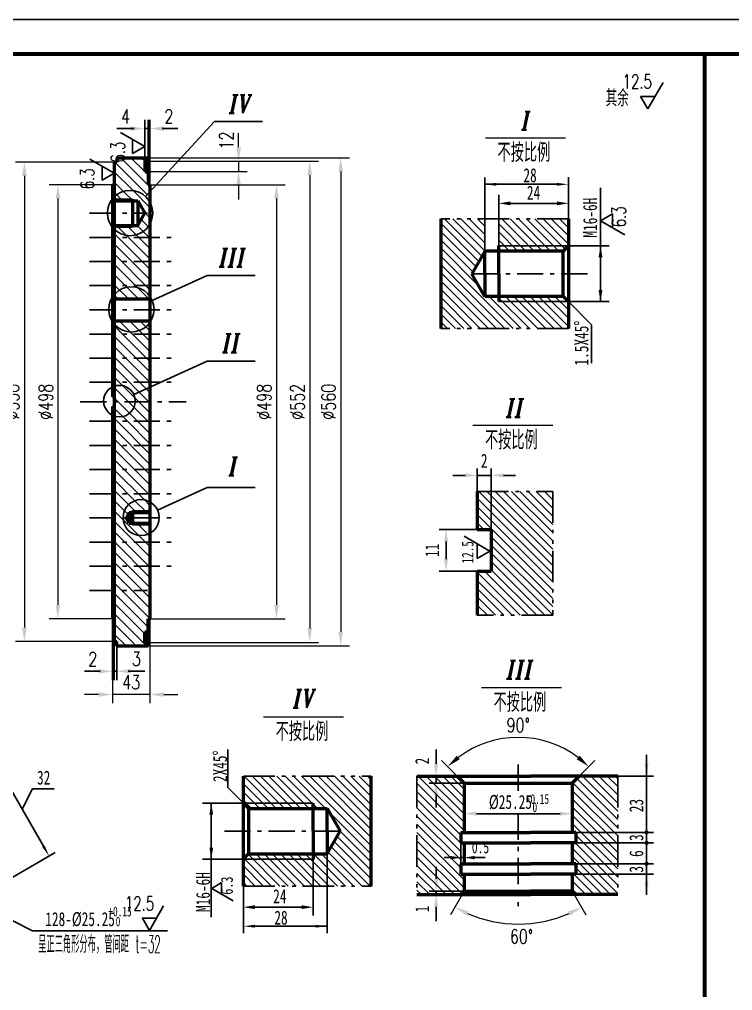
# Model space of a CAD drawing. Extents: x 0 to 25472, y -20 to 7186.
# Drawn here: x 6561 to 7789, y 1873 to 3544 of the extents above; entities that cross this region are included whole.
import ezdxf
from ezdxf.enums import TextEntityAlignment as Align

# ---------------------------------------------------------------- set-up
doc = ezdxf.new("R2010")
doc.units = 0
doc.header["$LTSCALE"] = 60
doc.header["$MEASUREMENT"] = 0
doc.header["$PDMODE"] = 1
for name, pattern in [('JXX-S', [1.7, 0.9, -0.2, 0.1, -0.2, 0.1, -0.2]), ('XX-S', [0.5, 0.3, -0.2]), ('ZXX-S', [1.27, 0.75, -0.2, 0.12, -0.2])]:
    doc.linetypes.add(name, pattern=pattern)
doc.layers.get('Defpoints').update_dxf_attribs({"linetype": 'CONTINUOUS'})
for name, color, linetype, lineweight in [('A 粗实线', 1, 'CONTINUOUS', 60), ('B 细实线', 7, 'CONTINUOUS', 30), ('C 文 字', 2, 'CONTINUOUS', 30), ('D 短中心线', 3, 'ZXX-S', 30), ('F 短虚线', 6, 'XX-S', 40), ('H 短双点线', 3, 'JXX-S', 30)]:
    doc.layers.add(name, color=color, linetype=linetype, lineweight=lineweight)
doc.layers.add('Z1', color=7, linetype='CONTINUOUS')
doc.layers.add('ZZ2', color=2, linetype='CONTINUOUS')
doc.styles.add('ASC', font='TXT', dxfattribs={"width": 0.75})
doc.styles.add('HZTXT', font='TXT.SHX', dxfattribs={"width": 0.75, "bigfont": 'HZTXT'})
doc.styles.add('ITALICT', font='ITALICT.shx', dxfattribs={"width": 0.7})
doc.styles.add('TXT', font='txt', dxfattribs={"width": 0.7})
doc.dimstyles.new('通用标注4.0', dxfattribs={"dimtxt": 4, "dimasz": 4, "dimexe": 2.5, "dimexo": 0, "dimgap": 1.5, "dimtad": 1, "dimdec": 0, "dimzin": 0, "dimdsep": 46, "dimtxsty": 'HZTXT', "dimcen": 0, "dimadec": 0, "dimazin": 0, "dimtfac": 0.375, "dimtdec": 0, "dimtmove": 2, "dimatfit": 3, "dimfxl": 0, "dimtzin": 0, "dimarcsym": 0})
pattern_1 = [(135, (35.604, -1643.685), (-8.838835, -8.838835), [])]

# ---------------------------------------------------------------- blocks, each defined once
blk = doc.blocks.new('JT')
at = {"layer": 'Z1', "color": 7}
blk.add_lwpolyline([(0, 0, 0, 0.25, 0), (-1, 0, 0.25, 0.25, 0)], format="xyseb", dxfattribs=at)
blk = doc.blocks.new('*D69')
at = {"layer": 'C 文 字', "color": 0, "lineweight": -2}
for p, q in [((7314.8, 2241.9), (7287.9, 2268.8)), ((7524.8, 2241.9), (7551.7, 2268.8))]:
    blk.add_line(p, q, dxfattribs=at)
blk.add_arc((7419.8, 2136.9), 171.5, 53.0242, 126.9758, dxfattribs=at)
at = {"layer": 'C 文 字', "color": 0}
for points in [[(7319.2, 2270.9), (7314, 2276.9), (7298.5, 2258.2)], [(7525.6, 2276.9), (7520.3, 2270.9), (7541.1, 2258.2)]]:
    blk.add_solid(points, dxfattribs=at)
at = {"layer": 'Defpoints', "color": 0}
for p in [(7464.2, 2302.6), (7314.8, 2241.9), (7524.8, 2241.9), (7326.8, 2229.9), (7512.8, 2229.9)]:
    blk.add_point(p, dxfattribs=at)
at = {"layer": 'C 文 字', "color": 0, "insert": (7419.8, 2329.4), "char_height": 24, "attachment_point": 5, "style": 'HZTXT'}
blk.add_mtext('90°', dxfattribs=at)
blk = doc.blocks.new('*D70')
at = {"layer": 'C 文 字', "color": 0, "lineweight": -2}
for p, q in [((7323.3, 2037.9), (7303.4, 2003.3)), ((7516.2, 2037.9), (7536.2, 2003.3))]:
    blk.add_line(p, q, dxfattribs=at)
blk.add_arc((7419.8, 2205), 217.8, 246.3163, 293.6837, dxfattribs=at)
at = {"layer": 'C 文 字', "color": 0}
for points in [[(7330.5, 2001.9), (7334.1, 2009.1), (7310.9, 2016.3)], [(7505.5, 2009.1), (7509.1, 2001.9), (7528.7, 2016.3)]]:
    blk.add_solid(points, dxfattribs=at)
at = {"layer": 'Defpoints', "color": 0}
for p in [(7326.8, 2043.9), (7512.8, 2043.9), (7323.3, 2037.9), (7516.2, 2037.9), (7382, 1990.5)]:
    blk.add_point(p, dxfattribs=at)
at = {"layer": 'C 文 字', "color": 0, "insert": (7425.5, 1965.6), "char_height": 24, "attachment_point": 5, "style": 'HZTXT'}
blk.add_mtext('60°', dxfattribs=at)
blk = doc.blocks.new('*D163')
at = {"layer": 'C 文 字', "color": 0, "lineweight": -2}
for p, q in [((6786.1, 3259.3), (7018.8, 3259.3)), ((7003.8, 3235.3), (7003.8, 2536.3)), ((6786.1, 2512.3), (7018.8, 2512.3))]:
    blk.add_line(p, q, dxfattribs=at)
at = {"layer": 'C 文 字', "color": 0}
for points in [[(6999.8, 3235.3), (7007.8, 3235.3), (7003.8, 3259.3)], [(6999.8, 2536.3), (7007.8, 2536.3), (7003.8, 2512.3)]]:
    blk.add_solid(points, dxfattribs=at)
at = {"layer": 'Defpoints', "color": 0}
for p in [(6786.1, 3259.3), (6786.1, 2512.3), (7003.8, 2512.3)]:
    blk.add_point(p, dxfattribs=at)
at = {"layer": 'C 文 字', "color": 0, "insert": (6982.8, 2885.8), "char_height": 24, "attachment_point": 5, "rotation": 90, "style": 'HZTXT'}
blk.add_mtext('%%c498', dxfattribs=at)
blk = doc.blocks.new('*D164')
at = {"layer": 'C 文 字', "color": 0, "lineweight": -2}
for p, q in [((6783.1, 3299.8), (7076, 3299.8)), ((7061, 3275.8), (7061, 2495.8)), ((6783.1, 2471.8), (7076, 2471.8))]:
    blk.add_line(p, q, dxfattribs=at)
at = {"layer": 'C 文 字', "color": 0}
for points in [[(7057, 3275.8), (7065, 3275.8), (7061, 3299.8)], [(7057, 2495.8), (7065, 2495.8), (7061, 2471.8)]]:
    blk.add_solid(points, dxfattribs=at)
at = {"layer": 'Defpoints', "color": 0}
for p in [(6783.1, 3299.8), (6783.1, 2471.8), (7061, 2471.8)]:
    blk.add_point(p, dxfattribs=at)
at = {"layer": 'C 文 字', "color": 0, "insert": (7040, 2885.8), "char_height": 24, "attachment_point": 5, "rotation": 90, "style": 'HZTXT'}
blk.add_mtext('%%c552', dxfattribs=at)
blk = doc.blocks.new('*D165')
at = {"layer": 'C 文 字', "color": 0, "lineweight": -2}
for p, q in [((6783.1, 3305.8), (7129.3, 3305.8)), ((7114.3, 3281.8), (7114.3, 2489.8)), ((6783.1, 2465.8), (7129.3, 2465.8))]:
    blk.add_line(p, q, dxfattribs=at)
at = {"layer": 'C 文 字', "color": 0}
for points in [[(7110.3, 3281.8), (7118.3, 3281.8), (7114.3, 3305.8)], [(7110.3, 2489.8), (7118.3, 2489.8), (7114.3, 2465.8)]]:
    blk.add_solid(points, dxfattribs=at)
at = {"layer": 'Defpoints', "color": 0}
for p in [(6783.1, 3305.8), (6783.1, 2465.8), (7114.3, 2465.8)]:
    blk.add_point(p, dxfattribs=at)
at = {"layer": 'C 文 字', "color": 0, "insert": (7093.3, 2885.8), "char_height": 24, "attachment_point": 5, "rotation": 90, "style": 'HZTXT'}
blk.add_mtext('%%c560', dxfattribs=at)
blk = doc.blocks.new('*D166')
at = {"layer": 'C 文 字', "color": 0, "lineweight": -2}
for p, q in [((6938.6, 3323.8), (6938.6, 3347.8)), ((6783.1, 3299.8), (6953.6, 3299.8)), ((6938.6, 3299.8), (6938.6, 3281.8)), ((6783.1, 3281.8), (6953.6, 3281.8)), ((6938.6, 3257.8), (6938.6, 3233.8))]:
    blk.add_line(p, q, dxfattribs=at)
at = {"layer": 'C 文 字', "color": 0}
for points in [[(6934.6, 3323.8), (6942.6, 3323.8), (6938.6, 3299.8)], [(6934.6, 3257.8), (6942.6, 3257.8), (6938.6, 3281.8)]]:
    blk.add_solid(points, dxfattribs=at)
at = {"layer": 'Defpoints', "color": 0}
for p in [(6783.1, 3299.8), (6783.1, 3281.8), (6938.6, 3281.8)]:
    blk.add_point(p, dxfattribs=at)
at = {"layer": 'C 文 字', "color": 0, "insert": (6917.6, 3335.4), "char_height": 24, "attachment_point": 5, "rotation": 90, "style": 'HZTXT'}
blk.add_mtext('12', dxfattribs=at)
blk = doc.blocks.new('*D167')
at = {"layer": 'C 文 字', "color": 0, "lineweight": -2}
for p, q in [((6721.6, 3259.3), (6612.7, 3259.3)), ((6627.7, 3235.3), (6627.7, 2536.3)), ((6721.6, 2512.3), (6612.7, 2512.3))]:
    blk.add_line(p, q, dxfattribs=at)
at = {"layer": 'C 文 字', "color": 0}
for points in [[(6623.7, 3235.3), (6631.7, 3235.3), (6627.7, 3259.3)], [(6623.7, 2536.3), (6631.7, 2536.3), (6627.7, 2512.3)]]:
    blk.add_solid(points, dxfattribs=at)
at = {"layer": 'Defpoints', "color": 0}
for p in [(6721.6, 3259.3), (6627.7, 2512.3), (6721.6, 2512.3)]:
    blk.add_point(p, dxfattribs=at)
at = {"layer": 'C 文 字', "color": 0, "insert": (6606.7, 2885.8), "char_height": 24, "attachment_point": 5, "rotation": 90, "style": 'HZTXT'}
blk.add_mtext('%%c498', dxfattribs=at)
blk = doc.blocks.new('*D168')
at = {"layer": 'C 文 字', "color": 0, "lineweight": -2}
for p, q in [((6724.6, 3298.3), (6555, 3298.3)), ((6570, 3274.3), (6570, 2497.3)), ((6724.6, 2473.3), (6555, 2473.3))]:
    blk.add_line(p, q, dxfattribs=at)
at = {"layer": 'C 文 字', "color": 0}
for points in [[(6566, 3274.3), (6574, 3274.3), (6570, 3298.3)], [(6566, 2497.3), (6574, 2497.3), (6570, 2473.3)]]:
    blk.add_solid(points, dxfattribs=at)
at = {"layer": 'Defpoints', "color": 0}
for p in [(6724.6, 3298.3), (6570, 2473.3), (6724.6, 2473.3)]:
    blk.add_point(p, dxfattribs=at)
at = {"layer": 'C 文 字', "color": 0, "insert": (6549, 2885.8), "char_height": 24, "attachment_point": 5, "rotation": 90, "style": 'HZTXT'}
blk.add_mtext('%%c550', dxfattribs=at)
blk = doc.blocks.new('*D169')
at = {"layer": 'C 文 字', "color": 0, "lineweight": -2}
for p, q in [((6721.6, 2512.3), (6721.6, 2367.2)), ((6786.1, 2512.3), (6786.1, 2367.2)), ((6697.6, 2382.2), (6673.6, 2382.2)), ((6786.1, 2382.2), (6721.6, 2382.2)), ((6810.1, 2382.2), (6834.1, 2382.2))]:
    blk.add_line(p, q, dxfattribs=at)
at = {"layer": 'C 文 字', "color": 0}
for points in [[(6697.6, 2386.2), (6697.6, 2378.2), (6721.6, 2382.2)], [(6810.1, 2386.2), (6810.1, 2378.2), (6786.1, 2382.2)]]:
    blk.add_solid(points, dxfattribs=at)
at = {"layer": 'Defpoints', "color": 0}
for p in [(6721.6, 2512.3), (6786.1, 2512.3), (6721.6, 2382.2)]:
    blk.add_point(p, dxfattribs=at)
at = {"layer": 'C 文 字', "color": 0, "insert": (6753.8, 2403.2), "char_height": 24, "attachment_point": 5, "style": 'HZTXT'}
blk.add_mtext('43', dxfattribs=at)

msp = doc.modelspace()

# ---------------------------------------------------------------- hatches: boundary and pattern name
at = {"layer": 'B 细实线'}
h = msp.add_hatch(dxfattribs=at)
h.set_pattern_fill('ANSI31', color=256, scale=100, angle=90, style=0)
h.set_pattern_definition(pattern_1)
h.paths.add_polyline_path([(6778.2, 3239.2), (6786.1, 3247.7), (6786.1, 3259.3), (6783.1, 3259.3), (6783.1, 3281.8), (6777.1, 3281.8), (6777.1, 3305.8), (6729.1, 3305.8), (6729.1, 3298.3), (6724.6, 3298.3), (6724.6, 3238.4, -0.398423)])
h.paths.add_polyline_path([(6724.6, 3238.4), (6724.6, 3234.3), (6756.1, 3234.3), (6756.1, 3231.3), (6765.1, 3231.3), (6777.2, 3210.3), (6765.1, 3189.3), (6756.1, 3189.3), (6756.1, 3186.3), (6724.6, 3186.3), (6724.6, 3182.5, 0.49751), (6786.1, 3191.9), (6786.1, 3229, 0.49751)])
h.paths.add_polyline_path([(6756.1, 3231.3), (6756.1, 3234.3), (6724.6, 3234.3), (6724.6, 3231.3)], flags=17)
h.paths.add_polyline_path([(6724.6, 3189.3), (6724.6, 3186.3), (6756.1, 3186.3), (6756.1, 3189.3)], flags=16)
h.paths.add_polyline_path([(6786.1, 3191.9, -0.49751), (6724.6, 3182.5), (6724.6, 3168.7), (6786.1, 3168.7)])
h.paths.add_polyline_path([(6786.1, 3127.1), (6786.1, 3168.7), (6724.6, 3168.7), (6724.6, 3127.1)])
h.paths.add_polyline_path([(6786.1, 3085.6), (6786.1, 3127.1), (6724.6, 3127.1), (6724.6, 3085.6)])
h.paths.add_polyline_path([(6724.6, 3085.6), (6724.6, 3070.2, -0.489721), (6786.1, 3067.1), (6786.1, 3085.6)])
h.paths.add_polyline_path([(6724.6, 3070.2), (6724.6, 3062.8), (6786.1, 3062.8), (6786.1, 3067.1, 0.489721)])
h.paths.add_polyline_path([(6724.6, 3025.3), (6724.6, 3019.4, 0.489721), (6786.1, 3022.4), (6786.1, 3025.3)])
h.paths.add_polyline_path([(6724.6, 3019.4), (6724.6, 3002.4), (6786.1, 3002.4), (6786.1, 3022.4, -0.489721)])
h.paths.add_polyline_path([(6724.6, 3002.4), (6724.6, 2960.9), (6786.1, 2960.9), (6786.1, 3002.4)])
h.paths.add_polyline_path([(6724.6, 2960.9), (6724.6, 2919.3), (6786.1, 2919.3), (6786.1, 2960.9)])
h.paths.add_polyline_path([(6724.6, 2919.3), (6724.6, 2912.6, -0.387802), (6758.3, 2898.2), (6786.1, 2910.8), (6786.1, 2919.3)])
h.paths.add_polyline_path([(6724.6, 2912.6), (6724.6, 2885.8), (6760.8, 2885.8, 0.009687), (6760.8, 2886.9, 0.51672)])
h.paths.add_polyline_path([(6758.3, 2898.2, -0.107397), (6760.8, 2886.9, -0.009687), (6760.8, 2885.8), (6786.1, 2885.8), (6786.1, 2910.8)])
h.paths.add_polyline_path([(6724.6, 2885.8), (6724.6, 2861.2, 0.504507), (6760.8, 2885.8)], flags=17)
h.paths.add_polyline_path([(6786.1, 2885.8), (6760.8, 2885.8, -0.504507), (6724.6, 2861.2), (6724.6, 2852.4), (6786.1, 2852.4)])
h = msp.add_hatch(dxfattribs=at)
h.set_pattern_fill('ANSI31', color=256, scale=80, angle=90, style=0)
h.paths.add_polyline_path([(7362.2, 3200.6), (7286.4, 3200.6), (7286.4, 3011.8), (7506.2, 3011.8), (7506.2, 3058.2), (7386.2, 3058.2), (7386.2, 3067.2), (7362.2, 3067.2), (7339.7, 3106.2), (7362.2, 3145.2)])
h.paths.add_polyline_path([(7506.2, 3154.2), (7506.2, 3200.6), (7386.2, 3200.6), (7386.2, 3154.2)])
h.paths.add_polyline_path([(7386.2, 3154.2), (7386.2, 3145.2), (7497.2, 3145.2), (7506.2, 3154.2)])
h.paths.add_polyline_path([(7386.2, 3067.2), (7386.2, 3058.2), (7407.2, 3058.2), (7506.2, 3058.2), (7497.2, 3067.2)], flags=17)
h = msp.add_hatch(dxfattribs=at)
h.set_pattern_fill('ANSI31', color=256, scale=100, angle=90, style=0)
h.set_pattern_definition(pattern_1)
h.paths.add_polyline_path([(6724.6, 2852.4), (6724.6, 2810.8), (6786.1, 2810.8), (6786.1, 2852.4)])
h.paths.add_polyline_path([(6724.6, 2810.8), (6724.6, 2769.2), (6786.1, 2769.2), (6786.1, 2810.8)])
h.paths.add_polyline_path([(6724.6, 2769.2), (6724.6, 2727.7), (6786.1, 2727.7), (6786.1, 2769.2)])
h.paths.add_polyline_path([(6724.6, 2727.7), (6724.6, 2686.1), (6739.8, 2686.1, -0.578814), (6786.1, 2713.5), (6786.1, 2727.7)])
h.paths.add_polyline_path([(6785.3, 2644.5), (6786.1, 2645.3), (6786.1, 2659.5, -0.570376), (6739.8, 2686.1), (6724.6, 2686.1), (6724.6, 2644.5)])
h.paths.add_polyline_path([(6786.1, 2603), (6786.1, 2644.5), (6724.6, 2644.5), (6724.6, 2603)])
h.paths.add_polyline_path([(6724.6, 2603), (6724.6, 2473.3), (6729.1, 2473.3), (6729.1, 2465.8), (6783.1, 2465.8), (6783.1, 2471.8), (6777.1, 2471.8), (6777.1, 2489.8), (6783.1, 2489.8), (6783.1, 2512.3), (6786.1, 2512.3), (6786.1, 2603)])
h.paths.add_polyline_path([(6756.1, 2698.1), (6756.1, 2695.1), (6786.1, 2695.1), (6786.1, 2698.1)], flags=16)
h.paths.add_polyline_path([(6786.1, 2674.1), (6786.1, 2677.1), (6756.1, 2677.1), (6756.1, 2674.1)], flags=17)
h.paths.add_polyline_path([(6756.1, 2674.1), (6756.1, 2677.1), (6750.1, 2677.1), (6744.9, 2686.1), (6739.8, 2686.1, 0.570376), (6786.1, 2659.5), (6786.1, 2674.1)])
h.paths.add_polyline_path([(6786.1, 2698.1), (6786.1, 2713.5, 0.574587), (6739.8, 2686.5, 0.003172), (6739.8, 2686.1), (6744.9, 2686.1), (6750.1, 2695.1), (6756.1, 2695.1), (6756.1, 2698.1)], flags=17)
h = msp.add_hatch(dxfattribs=at)
h.set_pattern_fill('ANSI31', color=256, scale=80, angle=90, style=0)
h.paths.add_polyline_path([(7373.3, 2594.2), (7349.3, 2594.2), (7349.3, 2518.6), (7479.3, 2518.6), (7479.3, 2731.5), (7373.3, 2731.5), (7373.3, 2666.2)])
h.paths.add_polyline_path([(7373.3, 2731.5), (7349.3, 2731.5), (7349.3, 2666.2), (7373.3, 2666.2)], flags=17)
h = msp.add_hatch(dxfattribs=at)
h.set_pattern_fill('ANSI31', color=256, scale=80, angle=90, style=0)
h.set_pattern_definition([(135, (0, 39.508), (-7.071068, -7.071068), [])])
h.paths.add_polyline_path([(7066.8, 2195), (7066.8, 2186), (7090.8, 2186), (7113.3, 2147), (7090.8, 2108), (7090.8, 2052.6), (7166.6, 2052.6), (7166.6, 2241.4), (6946.8, 2241.4), (6946.8, 2195)])
h.paths.add_polyline_path([(6946.8, 2195), (6955.8, 2186), (7066.8, 2186), (7066.8, 2195), (7045.8, 2195)], flags=17)
h.paths.add_polyline_path([(6955.8, 2108), (6946.8, 2099), (7066.8, 2099), (7066.8, 2108)])
h.paths.add_polyline_path([(6946.8, 2099), (6946.8, 2052.6), (7066.8, 2052.6), (7066.8, 2099)], flags=17)
h.paths.add_polyline_path([(7066.8, 2052.6), (7090.8, 2052.6), (7090.8, 2108), (7066.8, 2108), (7066.8, 2099)], flags=17)
h = msp.add_hatch(dxfattribs=at)
h.set_pattern_fill('ANSI31', color=256, scale=80, angle=90, style=0)
h.paths.add_polyline_path([(7326.8, 2229.9), (7278.5, 2229.9), (7278.5, 2241.9), (7245.6, 2241.9), (7245.6, 2037.9), (7278.5, 2037.9), (7278.5, 2043.9), (7326.8, 2043.9), (7326.8, 2072.9), (7320.8, 2072.9), (7320.8, 2090.9), (7320.8, 2126.9), (7320.8, 2144.9), (7326.8, 2144.9)])
h.paths.add_polyline_path([(7314.8, 2241.9), (7278.5, 2241.9), (7278.5, 2229.9), (7326.8, 2229.9)], flags=17)
h.paths.add_polyline_path([(7326.8, 2043.9), (7278.5, 2043.9), (7278.5, 2037.9), (7323.3, 2037.9)], flags=17)
h.paths.add_polyline_path([(7591, 2072.9), (7518.8, 2072.9), (7512.8, 2072.9), (7512.8, 2043.9), (7516.2, 2037.9), (7591, 2037.9)])
h.paths.add_polyline_path([(7591, 2090.9), (7518.8, 2090.9), (7518.8, 2072.9), (7591, 2072.9)])
h.paths.add_polyline_path([(7591, 2126.9), (7518.8, 2126.9), (7512.8, 2126.9), (7512.8, 2090.9), (7518.8, 2090.9), (7591, 2090.9)])
h.paths.add_polyline_path([(7591, 2144.9), (7518.8, 2144.9), (7518.8, 2126.9), (7591, 2126.9)])
h.paths.add_polyline_path([(7591, 2241.9), (7524.8, 2241.9), (7512.8, 2229.9), (7512.8, 2144.9), (7518.8, 2144.9), (7591, 2144.9)])

# ---------------------------------------------------------------- linework, layer by layer
at = {"layer": 'A 粗实线', "color": 5, "lineweight": 120}
msp.add_line((10158.5, 3483.7), (5322.5, 3483.7), dxfattribs=at)
at = {"layer": 'A 粗实线', "lineweight": 100}
msp.add_line((7740.5, 3483.7), (7740.5, 39.7), dxfattribs=at)
at = {"layer": 'A 粗实线'}
for p, q in [((6724.6, 3298.3), (6724.6, 2473.3)), ((6724.6, 3298.3), (6729.1, 3298.3)), ((6729.1, 3305.8), (6783.1, 3305.8)), ((6729.1, 3305.8), (6729.1, 3298.3)), ((6777.1, 3299.8), (6783.1, 3299.8)), ((6777.1, 3299.8), (6777.1, 3281.8)), ((6783.1, 3305.8), (6783.1, 3259.3)), ((6777.1, 3281.8), (6783.1, 3281.8)), ((6721.6, 3259.3), (6721.6, 2894.1)), ((6721.6, 3259.3), (6724.6, 3259.3)), ((6783.1, 3259.3), (6786.1, 3259.3)), ((6786.1, 3259.3), (6786.1, 2512.3)), ((6786.1, 3258.6), (6786.1, 2513.1)), ((6724.6, 3231.3), (6765.1, 3231.3)), ((6756.1, 3234.3), (6756.1, 3186.3)), ((6765.1, 3231.3), (6777.2, 3210.3)), ((6765.1, 3231.3), (6765.1, 3189.3)), ((6765.1, 3189.3), (6777.2, 3210.3)), ((7286.4, 3200.6), (7286.4, 3011.8)), ((7506.2, 3200.6), (7506.2, 3011.8)), ((6724.6, 3189.3), (6765.1, 3189.3)), ((7362.2, 3145.2), (7339.7, 3106.2)), ((7497.2, 3145.2), (7362.2, 3145.2)), ((7362.2, 3106.2), (7362.2, 3145.2)), ((7386.2, 3106.2), (7386.2, 3154.2)), ((7506.2, 3154.2), (7497.2, 3145.2)), ((7497.2, 3067.2), (7497.2, 3145.2)), ((7362.2, 3067.2), (7339.7, 3106.2)), ((7362.2, 3106.2), (7362.2, 3067.2)), ((7386.2, 3106.2), (7386.2, 3058.2)), ((6724.6, 3062.8), (6786.1, 3062.8)), ((7497.2, 3067.2), (7362.2, 3067.2)), ((7506.2, 3058.2), (7497.2, 3067.2)), ((6724.6, 3025.3), (6786.1, 3025.3)), ((6721.6, 2894.1), (6724.6, 2894.1)), ((6721.6, 2877.6), (6724.6, 2877.6)), ((6721.6, 2877.6), (6721.6, 2512.3)), ((7349.3, 2731.5), (7349.3, 2666.2)), ((6750.1, 2695.1), (6744.9, 2686.1)), ((6750.1, 2695.1), (6786.1, 2695.1)), ((6750.1, 2695.1), (6750.1, 2677.1)), ((6756.1, 2698.1), (6756.1, 2674.1)), ((6750.1, 2677.1), (6744.9, 2686.1)), ((6750.1, 2677.1), (6786.1, 2677.1)), ((7349.3, 2666.2), (7373.3, 2666.2)), ((7373.3, 2666.2), (7373.3, 2594.2)), ((7349.3, 2594.2), (7349.3, 2518.6)), ((7349.3, 2594.2), (7373.3, 2594.2)), ((6721.6, 2512.3), (6724.6, 2512.3)), ((6783.1, 2465.8), (6783.1, 2512.3)), ((6783.1, 2512.3), (6786.1, 2512.3)), ((6777.1, 2471.8), (6777.1, 2489.8)), ((6777.1, 2489.8), (6783.1, 2489.8)), ((6724.6, 2473.3), (6729.1, 2473.3)), ((6729.1, 2465.8), (6729.1, 2473.3)), ((6729.1, 2465.8), (6783.1, 2465.8)), ((6777.1, 2471.8), (6783.1, 2471.8)), ((6946.8, 2052.6), (6946.8, 2241.4)), ((7166.6, 2052.6), (7166.6, 2241.4)), ((7245.6, 2241.9), (7440.8, 2241.9)), ((7326.8, 2229.9), (7314.8, 2241.9)), ((7591, 2241.9), (7440.8, 2241.9)), ((7512.8, 2229.9), (7524.8, 2241.9)), ((7326.8, 2229.9), (7326.8, 2144.9)), ((7326.8, 2229.9), (7512.8, 2229.9)), ((7512.8, 2229.9), (7512.8, 2144.9)), ((6946.8, 2195), (6955.8, 2186)), ((7066.8, 2147), (7066.8, 2195)), ((6955.8, 2186), (7090.8, 2186)), ((6955.8, 2186), (6955.8, 2108)), ((7090.8, 2186), (7113.3, 2147)), ((7090.8, 2147), (7090.8, 2186)), ((7066.8, 2147), (7066.8, 2099)), ((7090.8, 2147), (7090.8, 2108)), ((7090.8, 2108), (7113.3, 2147)), ((7320.8, 2144.9), (7440.8, 2144.9)), ((7320.8, 2144.9), (7320.8, 2126.9)), ((7518.8, 2144.9), (7440.8, 2144.9)), ((7518.8, 2144.9), (7518.8, 2126.9)), ((7320.8, 2126.9), (7440.8, 2126.9)), ((7326.8, 2126.9), (7326.8, 2090.9)), ((7518.8, 2126.9), (7440.8, 2126.9)), ((7512.8, 2126.9), (7512.8, 2090.9)), ((6946.8, 2099), (6955.8, 2108)), ((6955.8, 2108), (7090.8, 2108)), ((7320.8, 2090.9), (7440.8, 2090.9)), ((7320.8, 2090.9), (7320.8, 2072.9)), ((7518.8, 2090.9), (7440.8, 2090.9)), ((7518.8, 2090.9), (7518.8, 2072.9)), ((7320.8, 2072.9), (7440.8, 2072.9)), ((7326.8, 2072.9), (7326.8, 2043.9)), ((7518.8, 2072.9), (7440.8, 2072.9)), ((7512.8, 2072.9), (7512.8, 2043.9)), ((7326.8, 2043.9), (7323.3, 2037.9)), ((7326.8, 2043.9), (7440.8, 2043.9)), ((7512.8, 2043.9), (7440.8, 2043.9)), ((7512.8, 2043.9), (7516.2, 2037.9)), ((7245.6, 2037.9), (7440.8, 2037.9)), ((7591, 2037.9), (7440.8, 2037.9))]:
    msp.add_line(p, q, dxfattribs=at)
at = {"layer": 'B 细实线'}
for p, q in [((10218.5, 3543.7), (5172.5, 3543.7)), ((7643.1, 3389.8), (7669, 3435.3)), ((7643.1, 3389.8), (7630.3, 3411)), ((7630.3, 3411), (7654.8, 3411)), ((7362.2, 3145.2), (7362.2, 3271.8)), ((7486.4, 3260), (7362.2, 3260)), ((7506.2, 3239.2), (7506.2, 3272)), ((7386.2, 3154.2), (7386.2, 3241.7)), ((7561.4, 3254), (7561.4, 3154.2)), ((6724.6, 3234.3), (6756.1, 3234.3)), ((7486.4, 3227.2), (7406, 3227.2)), ((7506.2, 3194.7), (7506.2, 3239.2)), ((7506.2, 3194.7), (7506.2, 3235.1)), ((6724.6, 3186.3), (6756.1, 3186.3)), ((7576.3, 3154.2), (7386.2, 3154.2)), ((7561.4, 3154.2), (7561.4, 3058.2)), ((6790, 3060.1), (6884.6, 3103.2)), ((7576.3, 3058.2), (7386.2, 3058.2)), ((7407.2, 3058.2), (7386.2, 3058.2)), ((7506.2, 3058.2), (7546, 3018.4)), ((7561.4, 3058.7), (7561.4, 3058.2)), ((7546, 3018.4), (7546, 2952.4)), ((6758.3, 2898.2), (6884.6, 2955.8)), ((7328.3, 2759.2), (7307.3, 2759.2)), ((7349.3, 2731.5), (7349.3, 2771.2)), ((7349.3, 2759.2), (7373.3, 2759.2)), ((7373.3, 2666.2), (7373.3, 2771.2)), ((7394.3, 2759.2), (7415.3, 2759.2)), ((6799, 2699.3), (6884.6, 2738.4)), ((6756.1, 2698.1), (6786.1, 2698.1)), ((6756.1, 2674.1), (6786.1, 2674.1)), ((7349.3, 2666.2), (7283.6, 2666.2)), ((6785.3, 2644.5), (6786.1, 2645.3)), ((7295.6, 2645.2), (7295.6, 2615.2)), ((7326.8, 2654.5), (7371, 2629)), ((7348.9, 2616.3), (7348.9, 2641.8)), ((7371, 2629), (7348.9, 2616.3)), ((7349.3, 2594.2), (7283.6, 2594.2)), ((6920, 2221.9), (6920, 2287.8)), ((7278.5, 2283.9), (7278.5, 2287.6)), ((7278.5, 2262.9), (7278.5, 2283.9)), ((7640.6, 2278.1), (7640.6, 2037.7)), ((6602.7, 2121.2), (6526.5, 2253.2)), ((7278.5, 2229.9), (7278.5, 2241.9)), ((7591, 2241.9), (7652.6, 2241.9)), ((7326.8, 2229.9), (7266.5, 2229.9)), ((6566, 2184.8), (6583.8, 2219.7)), ((6583.8, 2219.7), (6621.1, 2219.7)), ((6946.8, 2195), (6920, 2221.9)), ((7278.5, 2208.9), (7278.5, 2187.9)), ((6876.7, 2195), (7066.8, 2195)), ((6891.6, 2099), (6891.6, 2195)), ((6891.6, 2194.5), (6891.6, 2195)), ((7045.8, 2195), (7066.8, 2195)), ((7347.8, 2177.1), (7491.8, 2177.1)), ((7518.8, 2144.9), (7652.6, 2144.9)), ((7320.8, 2126.9), (7320.8, 2090.7)), ((7518.8, 2126.9), (7652.6, 2126.9)), ((6480.5, 2027.8), (6623, 2110.1)), ((7090.8, 2108), (7090.8, 1971.7)), ((6876.7, 2099), (7066.8, 2099)), ((6891.6, 1999.2), (6891.6, 2099)), ((7066.8, 2099), (7066.8, 2001.8)), ((7302.8, 2101.5), (7292.4, 2101.5)), ((7320.8, 2101.5), (7326.8, 2101.5)), ((7344.8, 2101.5), (7362.8, 2101.5)), ((7518.8, 2090.9), (7652.6, 2090.9)), ((7278.5, 2064.9), (7278.5, 2085.9)), ((7518.8, 2072.9), (7652.6, 2072.9)), ((6892.3, 2048.3), (6909.4, 2058.6)), ((6909.4, 2058.6), (6909.4, 2038.8)), ((6946.8, 2058.5), (6946.8, 2004.3)), ((6946.8, 2058.5), (6946.8, 2008.5)), ((6892.3, 2048.3), (6929.1, 2027.3)), ((7326.8, 2043.9), (7266.5, 2043.9)), ((7278.5, 2043.9), (7278.5, 2037.9)), ((6966.6, 2016.3), (7047, 2016.3)), ((7278.5, 2016.9), (7278.5, 1995.9)), ((6548.8, 1993.5), (6584.2, 1975.7)), ((6946.8, 2004.3), (6946.8, 1971.5)), ((7278.5, 1995.9), (7278.5, 1992.2)), ((6584.2, 1975.7), (6816.2, 1975.7)), ((6966.6, 1983.5), (7090.8, 1983.5))]:
    msp.add_line(p, q, dxfattribs=at)
for points in [[(6735.2, 3349.3), (6777.1, 3325.1), (6756.1, 3313), (6756.1, 3337.2)], [(6682.7, 3303.5), (6724.6, 3279.3), (6703.6, 3267.2), (6703.6, 3291.4)], [(7603.3, 3172.8), (7561.4, 3197), (7582.3, 3209), (7582.3, 3184.9)], [(6809.4, 2018.3), (6785.2, 1976.4), (6773.1, 1997.4), (6797.3, 1997.4)]]:
    msp.add_lwpolyline(points, dxfattribs=at)
at = {"layer": 'B 细实线', "const_width": 3.6}
for points in [[(7638.8, 2144.9, 1), (7642.4, 2144.9, 1)], [(7638.8, 2126.9, 1), (7642.4, 2126.9, 1)], [(7638.8, 2090.9, 1), (7642.4, 2090.9, 1)]]:
    msp.add_lwpolyline(points, format="xyb", close=True, dxfattribs=at)
at = {"layer": 'B 细实线'}
for centre, radius in [((6751.8, 3210.5), 39), ((6754.1, 3044.8), 39), ((6733.6, 2886.9), 27.2), ((6770.8, 2686.5), 31)]:
    msp.add_circle(centre, radius, dxfattribs=at)
for points in [[(7406, 3230.5), (7406, 3223.9), (7386.2, 3227.2)], [(7486.4, 3230.5), (7486.4, 3223.9), (7506.2, 3227.2)], [(7558.1, 3134.4), (7564.7, 3134.4), (7561.4, 3154.2)], [(7558.1, 3078), (7564.7, 3078), (7561.4, 3058.2)], [(7328.3, 2762.7), (7328.3, 2755.7), (7349.3, 2759.2)], [(7394.3, 2762.7), (7394.3, 2755.7), (7373.3, 2759.2)], [(7292.1, 2645.2), (7299.1, 2645.2), (7295.6, 2666.2)], [(7292.1, 2615.2), (7299.1, 2615.2), (7295.6, 2594.2)], [(7275, 2262.9), (7282, 2262.9), (7278.5, 2241.9)], [(7644.1, 2262.9), (7637.1, 2262.9), (7640.6, 2241.9)], [(7275, 2208.9), (7282, 2208.9), (7278.5, 2229.9)], [(6894.9, 2175.2), (6888.3, 2175.2), (6891.6, 2195)], [(7347.8, 2180.6), (7347.8, 2173.6), (7326.8, 2177.1)], [(7491.8, 2180.6), (7491.8, 2173.6), (7512.8, 2177.1)], [(6894.9, 2118.8), (6888.3, 2118.8), (6891.6, 2099)], [(7302.8, 2104.5), (7302.8, 2098.5), (7320.8, 2101.5)], [(7344.8, 2104.5), (7344.8, 2098.5), (7326.8, 2101.5)], [(7644.1, 2051.9), (7637.1, 2051.9), (7640.6, 2072.9)], [(7275, 2064.9), (7282, 2064.9), (7278.5, 2043.9)], [(7275, 2016.9), (7282, 2016.9), (7278.5, 2037.9)], [(6966.6, 2013), (6966.6, 2019.6), (6946.8, 2016.3)], [(7047, 2013), (7047, 2019.6), (7066.8, 2016.3)]]:
    msp.add_solid(points, dxfattribs=at)
at = {"layer": 'C 文 字'}
for p, q in [((6777.1, 3281.8), (6777.1, 3370.8)), ((6778.2, 3239.2), (6897, 3368)), ((6783.1, 3281.8), (6783.1, 3370.8)), ((6783.1, 3259.3), (6783.1, 3370.8)), ((6786.1, 3259.3), (6786.1, 3370.8)), ((6897, 3368), (6979.5, 3368)), ((6753.1, 3355.8), (6729.1, 3355.8)), ((6759.1, 3355.8), (6735.1, 3355.8)), ((6777.1, 3355.8), (6783.1, 3355.8)), ((6783.1, 3355.8), (6786.1, 3355.8)), ((6807.1, 3355.8), (6831.1, 3355.8)), ((6810.1, 3355.8), (6834.1, 3355.8)), ((6884.6, 3103.2), (6967.1, 3103.2)), ((6884.6, 2955.8), (6967.1, 2955.8)), ((6884.6, 2738.4), (6967.1, 2738.4)), ((6721.6, 2512.3), (6721.6, 2407.1)), ((6724.6, 2473.3), (6724.6, 2407.1)), ((6724.6, 2473.3), (6724.6, 2407.1)), ((6729.1, 2473.3), (6729.1, 2407.1)), ((6697.6, 2422.1), (6673.6, 2422.1)), ((6700.6, 2422.1), (6676.6, 2422.1)), ((6721.6, 2422.1), (6724.6, 2422.1)), ((6724.6, 2422.1), (6729.1, 2422.1)), ((6748.6, 2422.1), (6772.6, 2422.1)), ((6753.1, 2422.1), (6777.1, 2422.1))]:
    msp.add_line(p, q, dxfattribs=at)
for points in [[(6753.1, 3359.8), (6753.1, 3351.8), (6777.1, 3355.8)], [(6810.1, 3359.8), (6810.1, 3351.8), (6786.1, 3355.8)], [(6697.6, 2426.1), (6697.6, 2418.1), (6721.6, 2422.1)], [(6753.1, 2426.1), (6753.1, 2418.1), (6729.1, 2422.1)]]:
    msp.add_solid(points, dxfattribs=at)
at = {"layer": 'D 短中心线'}
for p, q in [((6682.1, 3210.3), (6782.1, 3210.3)), ((6682.1, 3168.7), (6829, 3168.7)), ((6682.1, 3127.1), (6829, 3127.1)), ((7538.9, 3106.2), (7334.3, 3106.2)), ((6682.1, 3085.6), (6829, 3085.6)), ((6682.1, 3044), (6829, 3044)), ((6682.1, 3002.4), (6829, 3002.4)), ((6682.1, 2960.9), (6829, 2960.9)), ((6682.1, 2919.3), (6829, 2919.3)), ((6666.1, 2885.8), (6848.2, 2885.8)), ((6682.1, 2852.4), (6829, 2852.4)), ((6682.1, 2810.8), (6829, 2810.8)), ((6682.1, 2769.2), (6829, 2769.2)), ((6682.1, 2727.7), (6829, 2727.7)), ((6682.1, 2686.1), (6829, 2686.1)), ((6682.1, 2644.5), (6829, 2644.5)), ((6682.1, 2603), (6829, 2603)), ((6682.1, 2561.4), (6782.1, 2561.4)), ((7419.8, 2261.7), (7419.8, 2211.1)), ((7419.8, 2177.1), (7419.8, 2018.1)), ((6914.1, 2147), (7118.7, 2147))]:
    msp.add_line(p, q, dxfattribs=at)
at = {"layer": 'F 短虚线'}
for p, q in [((6724.6, 3234.3), (6721.6, 3234.3)), ((6724.6, 3231.3), (6721.6, 3231.3)), ((6724.6, 3189.3), (6721.6, 3189.3)), ((6724.6, 3186.3), (6721.6, 3186.3)), ((6724.6, 3062.8), (6721.6, 3062.8)), ((6724.6, 3025.3), (6721.6, 3025.3))]:
    msp.add_line(p, q, dxfattribs=at)
at = {"layer": 'H 短双点线'}
for p, q in [((7506.2, 3200.6), (7286.4, 3200.6)), ((7506.2, 3011.8), (7286.4, 3011.8)), ((7349.3, 2731.5), (7479.3, 2731.5)), ((7479.3, 2731.5), (7479.3, 2518.6)), ((7479.3, 2518.6), (7349.3, 2518.6)), ((6946.8, 2241.4), (7166.6, 2241.4)), ((7245.6, 2241.9), (7245.6, 2037.9)), ((7591, 2241.9), (7591, 2037.9)), ((6946.8, 2052.6), (7166.6, 2052.6))]:
    msp.add_line(p, q, dxfattribs=at)
at = {"layer": 'ZZ2'}
for p, q in [((7363.4, 3340.2), (7501, 3340.2)), ((7341.8, 2845.5), (7479.3, 2845.5)), ((7356.5, 2394.1), (7494.1, 2394.1)), ((6981.5, 2343.9), (7119.1, 2343.9))]:
    msp.add_line(p, q, dxfattribs=at)

# ---------------------------------------------------------------- block references
at = {"layer": 'B 细实线'}
for p, xscale, yscale, zscale, rotation in [((7362.2, 3260), 19.80396000000019, 19.80396000000019, 19.80396, 180), ((6612.6, 2104.1), 19.79997822000221, 19.79997822000223, 19.79997822000198, 300.0000000000001), ((6946.8, 1983.5), 19.80396000000019, 19.80396000000019, 19.80396, 180)]:
    msp.add_blockref('JT', p, dxfattribs=dict(at, xscale=xscale, yscale=yscale, zscale=zscale, rotation=rotation))
at = {"layer": 'B 细实线', "xscale": 19.80396000000019, "yscale": 19.80396000000019, "zscale": 19.80396}
for p in [(7506.2, 3260), (7090.8, 1983.5)]:
    msp.add_blockref('JT', p, dxfattribs=at)

# ---------------------------------------------------------------- texts
at = {"layer": 'C 文 字', "style": 'HZTXT', "width": 0.7}
for p in [(7649.9, 3417.6), (6793.4, 2003.5)]:
    msp.add_text('12.5', height=24, dxfattribs=at).set_placement(p, align=Align.BOTTOM_RIGHT)
for s, height, p in [('其余', 28.38, (7570.3, 3408.3)), ('不按比例', 32.39, (7384.2, 3314.6)), ('不按比例', 32.39, (7362.6, 2819.9)), ('不按比例', 32.39, (7377.3, 2368.5)), ('不按比例', 32.39, (7002.3, 2318.3))]:
    msp.add_text(s, height=height, dxfattribs=at).set_placement(p, align=Align.MIDDLE_LEFT)
for p in [(6750, 3333.3), (6697.5, 3287.5)]:
    msp.add_text('6.3', height=24, rotation=90, dxfattribs=at).set_placement(p, align=Align.BOTTOM_RIGHT)
at = {"layer": 'C 文 字', "style": 'TXT', "width": 0.7}
for s, height, p in [('28', 24, (7440.2, 3275.4)), ('32', 24, (6603.2, 2239)), ('+0.15', 16.8, (7452.9, 2202.2)), ('0', 16.8, (7448.4, 2188.1)), ('128-%%C25.25', 24, (6665.9, 1995.7)), ('+0.15', 16.8, (6734.6, 2008.7)), ('28', 24, (7011.6, 1998.1)), ('0', 16.8, (6731.2, 1991.6))]:
    msp.add_text(s, height=height, dxfattribs=at).set_placement(p, align=Align.MIDDLE)
for s, height, p in [('24', 24, (7446.2, 3245.6)), ('2', 24, (7361.2, 2784.2)), ('%%C25.25', 24, (7406.4, 2197.3)), ('0.5', 21, (7354.9, 2119.5)), ('24', 24, (7009.6, 2035.1))]:
    msp.add_text(s, height=height, dxfattribs=at).set_placement(p, align=Align.MIDDLE_CENTER)
for s, height, rotation, p in [('M16-6H', 24, 90.2734, (7543.6, 3202.6)), ('1.5X45%%D', 24, 90, (7528.3, 2986.7)), ('12.5', 20, 90, (7332.9, 2626.9)), ('2X45%%D', 24, 90, (6906.4, 2258.6)), ('23', 24, 90, (7623.2, 2191.1)), ('3', 24, 90, (7623.2, 2135.9)), ('6', 24, 90, (7623.2, 2108.4)), ('M16-6H', 24, 90, (6877.6, 2042.3)), ('3', 24, 90, (7623.2, 2081.5))]:
    msp.add_text(s, height=height, rotation=rotation, dxfattribs=at).set_placement(p, align=Align.MIDDLE)
at = {"layer": 'C 文 字', "style": 'HZTXT', "width": 0.7}
msp.add_text('6.3', height=24, rotation=90, dxfattribs=at).set_placement((7580.7, 3186.1), align=Align.TOP_LEFT)
at = {"layer": 'C 文 字', "style": 'TXT', "width": 0.7}
for s, p in [('11', (7271.6, 2630.2)), ('2', (7254.5, 2267.6)), ('1', (7254.5, 2013.1))]:
    msp.add_text(s, height=24, rotation=90, dxfattribs=at).set_placement(p, align=Align.MIDDLE_CENTER)
at = {"layer": 'C 文 字', "style": 'ASC', "width": 0.75}
msp.add_text('6.3', height=20.4, rotation=90, dxfattribs=at).set_placement((6928.7, 2037.7))
at = {"layer": 'C 文 字', "style": 'HZTXT', "width": 0.498322}
msp.add_text('呈正三角形分布，管间距 t=32', height=30, dxfattribs=at).set_placement((6593.7, 1937.5), (6804.7, 1937.5), align=Align.FIT)
at = {"layer": 'C 文 字', "char_height": 24, "attachment_point": 5, "style": 'HZTXT'}
for s, insert in [('4', (6744.2, 3376.8)), ('2', (6818.6, 3376.9)), ('2', (6687.7, 2443.1)), ('3', (6762.8, 2443.4))]:
    msp.add_mtext(s, dxfattribs=dict(at, insert=insert))
at = {"layer": 'F 短虚线', "style": 'ITALICT', "width": 0.8}
for s, height, p in [('IV', 31.74, (6922.4, 3382.1)), ('I', 31.7, (7425.4, 3353.6)), ('III', 31.75, (6905, 3117.8)), ('II', 31.74, (6910.8, 2970.8)), ('II', 31.74, (7399, 2859.2)), ('I', 31.7, (6921.7, 2758.8)), ('III', 31.75, (7399.9, 2409)), ('IV', 31.74, (7032.4, 2359.3))]:
    msp.add_text(s, height=height, dxfattribs=at).set_placement(p)

# ---------------------------------------------------------------- dimensions: what is measured, and where the dimension line sits
at = {"layer": 'C 文 字'}
dim = msp.add_linear_dim(base=(6938.6, 3281.8), p1=(6783.1, 3299.8), p2=(6783.1, 3281.8), angle=90, text='12', dimstyle='通用标注4.0', override={"dimscale": 6, "dimtmove": 1}, dxfattribs=at)
dim.commit()
dim.dimension.update_dxf_attribs({"geometry": '*D166', "text_midpoint": (6938.6, 3335.4), "dimtype": 160})
for base, p1, p2, text, picture, middle in [((6570, 2473.3), (6724.6, 3298.3), (6724.6, 2473.3), '%%c550', '*D168', (6549, 2885.8)), ((7114.3, 2465.8), (6783.1, 3305.8), (6783.1, 2465.8), '%%c560', '*D165', (7093.3, 2885.8)), ((7061, 2471.8), (6783.1, 3299.8), (6783.1, 2471.8), '%%c552', '*D164', (7040, 2885.8)), ((6627.7, 2512.3), (6721.6, 3259.3), (6721.6, 2512.3), '%%c498', '*D167', (6606.7, 2885.8)), ((7003.8, 2512.3), (6786.1, 3259.3), (6786.1, 2512.3), '%%c498', '*D163', (6982.8, 2885.8))]:
    dim = msp.add_linear_dim(base=base, p1=p1, p2=p2, angle=90, text=text, dimstyle='通用标注4.0', override={"dimscale": 6}, dxfattribs=at)
    dim.commit()
    dim.dimension.update_dxf_attribs({"geometry": picture, "text_midpoint": middle})
dim = msp.add_linear_dim(base=(6721.6, 2382.2), p1=(6786.1, 2512.3), p2=(6721.6, 2512.3), text='43', dimstyle='通用标注4.0', override={"dimscale": 6}, dxfattribs=at)
dim.commit()
dim.dimension.update_dxf_attribs({"geometry": '*D169', "text_midpoint": (6753.8, 2403.2)})
dim = msp.add_angular_dim_2l(base=(7464.2, 2302.6), line1=((7512.8, 2229.9), (7524.8, 2241.9)), line2=((7326.8, 2229.9), (7314.8, 2241.9)), dimstyle='通用标注4.0', override={"dimscale": 6}, dxfattribs=at)
dim.commit()
dim.dimension.update_dxf_attribs({"geometry": '*D69', "text_midpoint": (7419.8, 2329.4)})
dim = msp.add_angular_dim_2l(base=(7382, 1990.5), line1=((7326.8, 2043.9), (7323.3, 2037.9)), line2=((7512.8, 2043.9), (7516.2, 2037.9)), dimstyle='通用标注4.0', override={"dimscale": 6, "dimtmove": 1}, dxfattribs=at)
dim.commit()
dim.dimension.update_dxf_attribs({"geometry": '*D70', "text_midpoint": (7425.5, 1965.6), "dimtype": 162})

doc.saveas('drawing.dxf')
